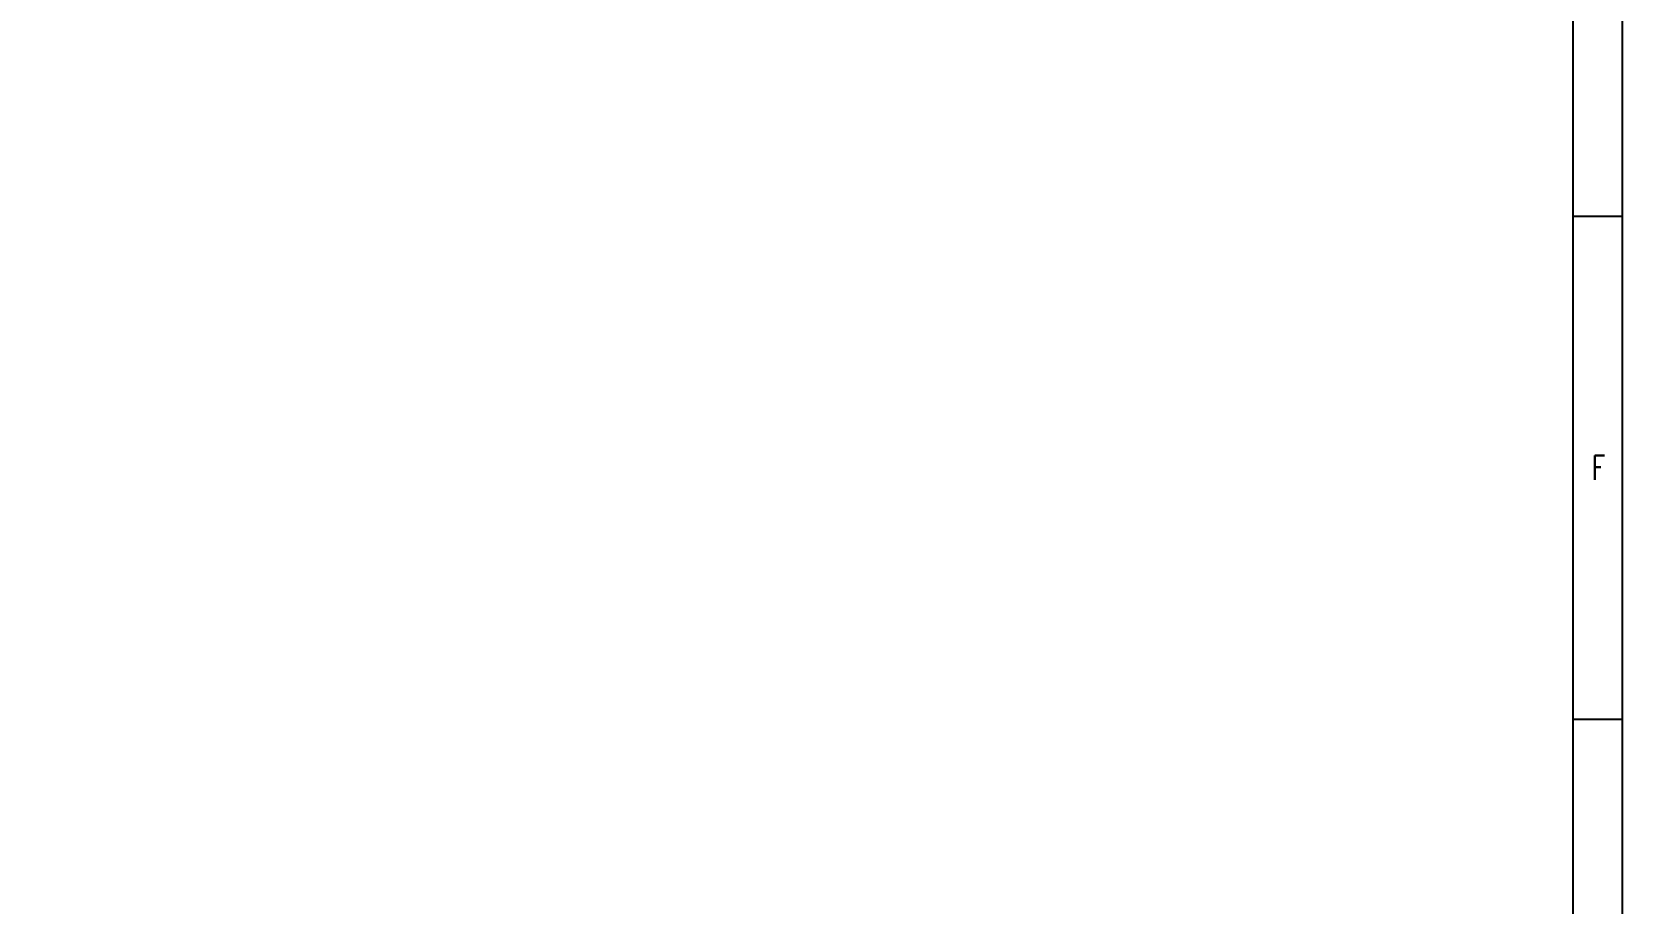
# Model space of a CAD drawing. Header units: inches. Extents: x 6 to 109360, y -14990 to 740552.
# Drawn here: x 870.9 to 1195.2, y 185 to 362.7 of the extents above; entities that cross this region are included whole.
import ezdxf

# ---------------------------------------------------------------- set-up
doc = ezdxf.new("R2010")
doc.units = ezdxf.units.IN
doc.header["$MEASUREMENT"] = 0
doc.styles.add('HZ', font='txt_____.ttf', dxfattribs={"width": 0.7, "bigfont": 'HZTXT'})

msp = doc.modelspace()

# ---------------------------------------------------------------- linework, layer by layer
at = {"color": 4, "flags": 128}
msp.add_lwpolyline([(1195.21035, 848.28993), (1195.21035, 7.28993)], dxfattribs=at)
msp.add_lwpolyline([(31.21035, 838.28993), (1185.13035, 838.28993), (1185.13035, 17.28993), (31.21035, 17.28993)], close=True)
at = {"flags": 128}
for points in [[(1185.21035, 325.16493), (1195.21035, 325.16493)], [(1185.21035, 222.53993), (1195.21035, 222.53993)]]:
    msp.add_lwpolyline(points, dxfattribs=at)

# ---------------------------------------------------------------- texts
at = {"color": 0, "style": 'HZ', "width": 0.7}
msp.add_text('F', height=5, dxfattribs=at).set_placement((1189.0648, 271.34524))

doc.saveas('drawing.dxf')
